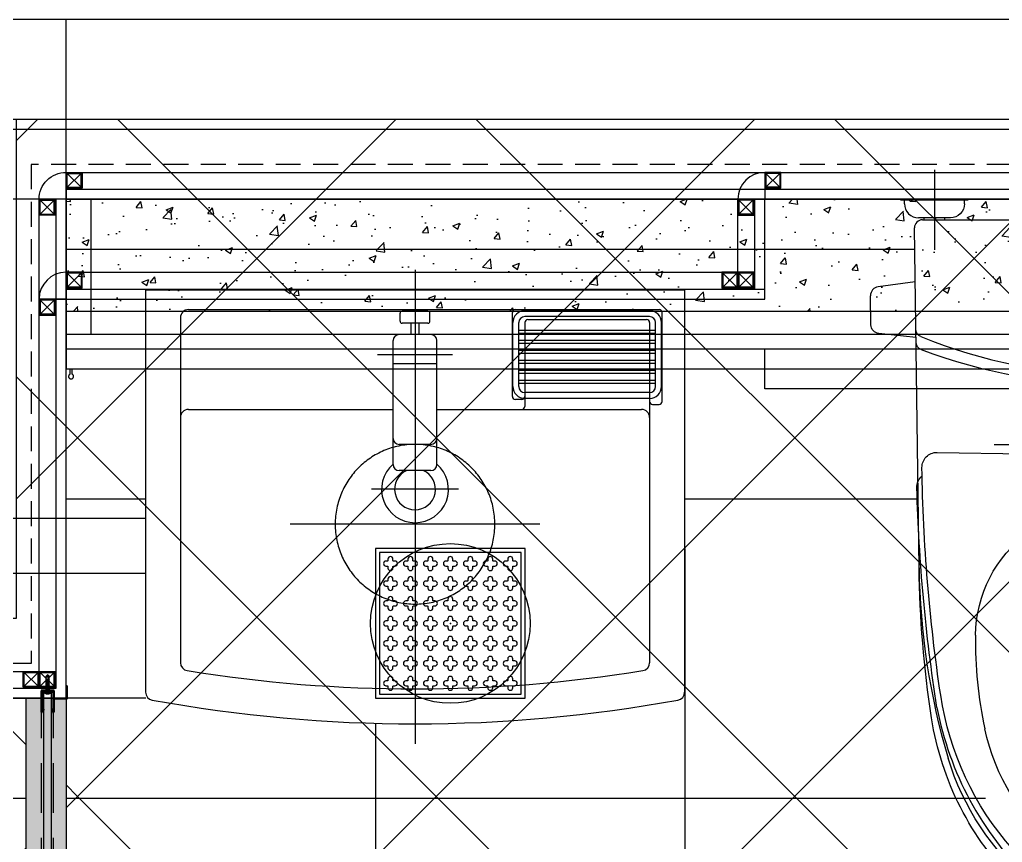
# Model space of a CAD drawing. Header units: millimetres. Extents: x 840000 to 1054178, y 0 to 59400.
# Drawn here: x 861556 to 862540, y 22746 to 23571 of the extents above; entities that cross this region are included whole.
import ezdxf
from ezdxf.lldxf.tags import DXFTag
from ezdxf.xclip import XClip

# ---------------------------------------------------------------- set-up
doc = ezdxf.new("R2010")
doc.units = ezdxf.units.MM
doc.header["$LTSCALE"] = 100
doc.header["$XCLIPFRAME"] = 0
for name, pattern in [('X - 단위세대 확장형$0$CEN', [62, 60, -1, 0, -1]), ('X - 단위세대 확장형$0$DASHED', [0.75, 0.5, -0.25]), ('X - 단위세대 확장형$0$HID', [1.5, 1, -0.5]), ('X - 단위세대 확장형$0$X-55$0$CEN', [65, 60, -2, 1, -2]), ('X - 단위세대 확장형$0$X-55$0$HIDDEN', [0.375, 0.25, -0.125]), ('X - 단위세대 확장형$0$X-55$0$HIDDEN2', [4.7625, 3.175, -1.5875])]:
    doc.linetypes.add(name, pattern=pattern)
for name, color, linetype in [('SYM', 7, 'Continuous'), ('X - 단위세대 확장형$0$0 TILE LINE & HATCH', 8, 'Continuous'), ('X - 단위세대 확장형$0$A-CEN', 1, 'X - 단위세대 확장형$0$CEN'), ('X - 단위세대 확장형$0$A-Drain', 8, 'Continuous'), ('X - 단위세대 확장형$0$A-ETC', 7, 'Continuous'), ('X - 단위세대 확장형$0$A-FIN', 8, 'Continuous'), ('X - 단위세대 확장형$0$A-HAT', 253, 'Continuous'), ('X - 단위세대 확장형$0$A-TILE', 253, 'Continuous'), ('X - 단위세대 확장형$0$A-WALB', 3, 'Continuous'), ('X - 단위세대 확장형$0$AA-FFXM-SANI', 4, 'Continuous'), ('X - 단위세대 확장형$0$AA-SSXM-STRS', 4, 'Continuous'), ('X - 단위세대 확장형$0$AA-WAXM-CONC', 2, 'Continuous'), ('X - 단위세대 확장형$0$AA-XXXX-CNTL', 1, 'X - 단위세대 확장형$0$CEN'), ('X - 단위세대 확장형$0$iP-FUR-BATH', 124, 'Continuous'), ('X - 단위세대 확장형$0$S-ELE', 4, 'Continuous'), ('X - 단위세대 확장형$0$S-HAT', 19, 'Continuous'), ('X - 단위세대 확장형$0$TOIL', 4, 'Continuous'), ('X - 단위세대 확장형$0$UBR WALL', 4, 'Continuous'), ('X - 단위세대 확장형$0$UBR-TILE LINE & HATCH', 252, 'Continuous'), ('X - 단위세대 확장형$0$UBR내부자재', 6, 'Continuous'), ('X - 단위세대 확장형$0$win', 4, 'Continuous'), ('X - 단위세대 확장형$0$X-55$0$AA-FFXM-SANI', 4, 'Continuous'), ('X - 단위세대 확장형$0$X-55$0$AA-XXXX-PAT2', 1, 'Continuous'), ('X - 단위세대 확장형$0$도기&수전', 6, 'Continuous')]:
    doc.layers.add(name, color=color, linetype=linetype)
doc.layers.add('X - 단위세대 확장형$0$A-MC', color=171, linetype='Continuous', plot=False)
tags = doc.linetypes.add('X - 단위세대 확장형$0$X-55$0$DASHDOT', pattern=[70, 31, -13, 13, -13]).pattern_tags.tags
tags[10:11] = [DXFTag(74, 4), DXFTag(75, 0), DXFTag(340, '0'), DXFTag(46, 0.0), DXFTag(50, 0.0), DXFTag(44, 0.0), DXFTag(45, 0.0)]
tags[8:9] = [DXFTag(74, 4), DXFTag(75, 0), DXFTag(340, '0'), DXFTag(46, 0.0), DXFTag(50, 0.0), DXFTag(44, 0.0), DXFTag(45, 0.0)]
tags[6:7] = [DXFTag(74, 4), DXFTag(75, 0), DXFTag(340, '0'), DXFTag(46, 0.0), DXFTag(50, 0.0), DXFTag(44, 0.0), DXFTag(45, 0.0)]
tags[4:5] = [DXFTag(74, 4), DXFTag(75, 0), DXFTag(340, '0'), DXFTag(46, 0.0), DXFTag(50, 0.0), DXFTag(44, 0.0), DXFTag(45, 0.0)]

# ---------------------------------------------------------------- blocks, each defined once
blk = doc.blocks.new('X - 단위세대 확장형$0$A$C49536B45')
at = {"layer": 'X - 단위세대 확장형$0$A-Drain', "color": 252, "linetype": 'X - 단위세대 확장형$0$X-55$0$HIDDEN2', "ltscale": 10}
for p, q in [((0, 125), (0, -125)), ((-125, 0), (125, 0))]:
    blk.add_line(p, q, dxfattribs=at)
blk.add_circle((0, 0), 80, dxfattribs=at)
blk = doc.blocks.new('X - 단위세대 확장형$0$X-55$0$L-206D')
at = {"layer": 'X - 단위세대 확장형$0$TOIL', "color": 1, "linetype": 'X - 단위세대 확장형$0$X-55$0$DASHDOT'}
for p, q in [((5314.36, 17755.99), (5314.36, 17280.99)), ((5276.86, 17670.99), (5351.86, 17670.99)), ((5357.86, 17535.99), (5270.86, 17535.99))]:
    blk.add_line(p, q, dxfattribs=at)
at = {"layer": 'X - 단위세대 확장형$0$TOIL', "linetype": 'Continuous'}
for p, q in [((5044.36, 17735.99), (5044.36, 17332.65)), ((5044.36, 17735.99), (5584.36, 17735.99)), ((5584.36, 17735.99), (5584.36, 17332.65)), ((5087.36, 17715.99), (5558.86, 17715.99)), ((5327.36, 17714.42), (5301.36, 17714.42)), ((5411.86, 17628.99), (5411.86, 17712.99)), ((5549.36, 17714.99), (5424.36, 17714.99)), ((5561.86, 17623.99), (5561.86, 17712.99)), ((5079.36, 17707.99), (5079.36, 17607.99)), ((5327.36, 17702.42), (5301.36, 17702.42)), ((5310.36, 17690.99), (5310.36, 17702.42)), ((5318.36, 17690.99), (5318.36, 17702.42)), ((5412.36, 17638.99), (5412.36, 17702.99)), ((5418.36, 17638.99), (5418.36, 17702.99)), ((5549.36, 17708.99), (5424.36, 17708.99)), ((5424.36, 17702.99), (5424.36, 17618.99)), ((5427.36, 17705.99), (5546.36, 17705.99)), ((5549.36, 17702.99), (5549.36, 17607.99)), ((5555.36, 17638.99), (5555.36, 17702.99)), ((5561.36, 17638.99), (5561.36, 17702.99)), ((5292.36, 17586.99), (5292.36, 17684.99)), ((5330.36, 17690.99), (5298.36, 17690.99)), ((5336.36, 17586.99), (5336.36, 17684.99)), ((5336.36, 17661.8), (5292.36, 17661.8)), ((5549.36, 17632.99), (5424.36, 17632.99)), ((5421.36, 17625.99), (5414.86, 17625.99)), ((5549.36, 17626.99), (5424.36, 17626.99)), ((5087.36, 17615.99), (5292.36, 17615.99)), ((5336.36, 17615.99), (5541.36, 17615.99)), ((5552.36, 17620.99), (5558.86, 17620.99)), ((5079.36, 17607.99), (5079.36, 17362.16)), ((5549.36, 17607.99), (5549.36, 17362.16)), ((5292.36, 17560.75), (5292.36, 17586.99)), ((5336.36, 17560.75), (5336.36, 17586.99)), ((5330.36, 17580.99), (5298.36, 17580.99)), ((5330.36, 17554.75), (5298.36, 17554.75))]:
    blk.add_line(p, q, dxfattribs=at)
at = {"layer": 'X - 단위세대 확장형$0$TOIL', "color": 130, "linetype": 'Continuous'}
for p, q in [((5555.36, 17694.99), (5418.36, 17694.99)), ((5555.36, 17691.99), (5418.36, 17691.99)), ((5555.36, 17684.99), (5418.36, 17684.99)), ((5555.36, 17681.99), (5418.36, 17681.99)), ((5555.36, 17674.99), (5418.36, 17674.99)), ((5555.36, 17671.99), (5418.36, 17671.99)), ((5555.36, 17664.99), (5418.36, 17664.99)), ((5555.36, 17661.99), (5418.36, 17661.99)), ((5555.36, 17654.99), (5418.36, 17654.99)), ((5555.36, 17651.99), (5418.36, 17651.99)), ((5555.36, 17644.99), (5418.36, 17644.99)), ((5555.36, 17641.99), (5418.36, 17641.99))]:
    blk.add_line(p, q, dxfattribs=at)
at = {"layer": 'X - 단위세대 확장형$0$TOIL', "linetype": 'Continuous'}
for centre, radius, start, end in [((5087.36, 17707.99), 8, 90, 180), ((5301.36, 17712.42), 2, 90, 180), ((5327.36, 17712.42), 2, 0, 90), ((5414.86, 17712.99), 3, 90, 180), ((5424.36, 17702.99), 12, 90, 180), ((5549.36, 17702.99), 12, 0, 90), ((5558.86, 17712.99), 3, 0, 90), ((5301.36, 17704.42), 2, 180, 270), ((5327.36, 17704.42), 2, 270, 0), ((5424.36, 17702.99), 6, 90, 180), ((5427.36, 17702.99), 3, 90, 179.99796), ((5546.36, 17702.99), 3, 0, 90), ((5549.36, 17702.99), 6, 0, 90), ((5298.36, 17684.99), 6, 90, 180), ((5330.36, 17684.99), 6, 0, 90), ((5424.36, 17638.99), 12, 180, 270), ((5424.36, 17638.99), 6, 180, 270), ((5549.36, 17638.99), 6, 270, 0), ((5549.36, 17638.99), 12, 270, 0), ((5414.86, 17628.99), 3, 180.00204, 270), ((5421.36, 17628.99), 3, 270, 0), ((5552.36, 17623.99), 3, 180, 270), ((5558.86, 17623.99), 3, 270, 0), ((5087.36, 17607.99), 8, 90, 180), ((5421.36, 17618.99), 3, 270, 0), ((5541.36, 17607.99), 8, 0, 90), ((5298.36, 17586.99), 6, 180, 270), ((5330.36, 17586.99), 6, 270, 0), ((5314.36, 17535.99), 33.5, 131.04986, 48.95001), ((5298.36, 17560.75), 6, 180, 270), ((5314.36, 17535.99), 20.5, 113.78962, 66.21038), ((5330.36, 17560.75), 6, 270, 0), ((5087.36, 17362.16), 8, 180, 260.85002), ((5541.36, 17362.16), 8, 279.14998, 0), ((5314.36, 18771.49), 1435.5, 260.85002, 279.14998), ((5052.36, 17332.65), 8, 180, 259.68002), ((5576.36, 17332.65), 8, 280.31998, 0), ((5314.36, 18771.49), 1470.5, 259.68002, 280.31998)]:
    blk.add_arc(centre, radius, start, end, dxfattribs=at)
for points in [[(5299.36, 17704.42), (5299.36, 17708.42), (5299.36, 17712.42)], [(5329.36, 17704.42), (5329.36, 17708.42), (5329.36, 17712.42)]]:
    blk.add_open_spline(points, degree=2, dxfattribs=at)
at = {"xscale": -1}
blk.add_blockref('X - 단위세대 확장형$0$A$C49536B45', (5314.36, 17500.99), dxfattribs=at)
blk = doc.blocks.new('X - 단위세대 확장형$0$X-55$0$계림_C-482-T')
at = {"layer": 'X - 단위세대 확장형$0$TOIL', "linetype": 'Continuous'}
for p, q in [((368.56, 195.47), (28.11, 200)), ((20, -192), (20, 192)), ((253, 177.27), (255, 47)), ((228, 85), (228, 55)), ((228, 85), (254.42, 85)), ((228, 55), (254.88, 55)), ((253, 47), (255, 47)), ((253, 47), (253, 0)), ((253, -47), (253, 0)), ((253, -47), (255, -47)), ((253, -177.27), (255, -47)), ((228, -55), (228, -85)), ((228, -55), (254.88, -55)), ((228, -85), (254.42, -85)), ((0, -214.04), (0, -146.3)), ((4, -150), (0, -150)), ((0, -210), (0, -150)), ((18, -164), (18, -196)), ((20, -169.75), (18, -169.75)), ((20, -190.25), (18, -190.25)), ((368.56, -195.47), (28.11, -200)), ((82, -199.28), (87.03, -236.31)), ((138, -198.54), (133.96, -235.69)), ((4, -210), (0, -210)), ((125.13, -243.71), (96.07, -244.1))]:
    blk.add_line(p, q, dxfattribs=at)
at = {"layer": 'X - 단위세대 확장형$0$TOIL', "color": 1, "linetype": 'X - 단위세대 확장형$0$X-55$0$CEN'}
for p, q in [((245, -120.21), (245, 119.79)), ((207, 69.79), (283, 69.79)), ((0, 0), (755, 0)), ((207, -70.21), (283, -70.21)), ((-30, -180), (50, -180))]:
    blk.add_line(p, q, dxfattribs=at)
at = {"layer": 'X - 단위세대 확장형$0$TOIL', "color": 8, "flags": 128}
for points in [[(368.56, 195.47, -0.069276), (559.39, 166.32)], [(508.57, 177.53, -0.153281), (680.3, 85.23)], [(559.39, 166.32, -0.146734), (684.9, 83.19)], [(436.08, 138.93, -0.057005), (529.93, 129.56)], [(529.93, 129.56, -0.167296), (651.85, 55.67)], [(684.9, 83.19, -0.175371), (715, 0)], [(651.85, 55.67, -0.175371), (672, 0)], [(356.88, 36.11, -0.340717), (364.82, 43.7)], [(364.82, 43.7, -0.070312), (429.15, 41.51)], [(354.14, 0, -0.037774), (356.88, 36.11)], [(354.14, 0, -0.037774), (356.88, 36.11)], [(442.44, 32.71, -0.145176), (452.15, 0)], [(442.44, 32.71, -0.145176), (452.15, 0)], [(715, 0, -0.195798), (680.3, -85.23)], [(442.44, -32.71, -0.207813), (429.15, -41.51)], [(651.85, -55.67, -0.167296), (529.93, -129.56)], [(436.08, -138.93, -0.233552), (333.57, -86.43)], [(684.9, -83.19, -0.146734), (559.39, -166.32)], [(508.57, -177.53, -0.032318), (288.39, -197.59)]]:
    blk.add_lwpolyline(points, format="xyb", dxfattribs=at)
at = {"layer": 'X - 단위세대 확장형$0$TOIL', "linetype": 'Continuous', "flags": 128}
for points in [[(650.42, 101.93, -0.089429), (690.03, 51.82)], [(684.54, 98.45, -0.197475), (725, 0)], [(703, 0, -0.12324), (690.03, -51.82)], [(684.54, -98.45, -0.160769), (519.17, -182.89)], [(650.42, -101.93, -0.144538), (496.45, -173.75)], [(4, -150, -0.414214), (18, -164)], [(496.45, -173.75, -0.033715), (268.22, -192.5)], [(268.22, -192.5, -0.418484), (253, -177.5)], [(519.17, -182.89, -0.034955), (368.56, -195.47)], [(150.07, -193.28, -0.309301), (142.68, -198.48)], [(288.39, -197.59, -0.225843), (276.61, -192.36)], [(133.96, -235.69, -0.379025), (125.13, -243.71)]]:
    blk.add_lwpolyline(points, format="xyb", dxfattribs=at)
at = {"layer": 'X - 단위세대 확장형$0$TOIL', "flags": 128}
blk.add_lwpolyline([(137.03, -193.67, -0.301225), (129.73, -198.65)], format="xyb", dxfattribs=at)
at = {"layer": 'X - 단위세대 확장형$0$TOIL', "linetype": 'Continuous'}
for centre in [(245, 69.79), (245, -70.21)]:
    blk.add_circle(centre, 8, dxfattribs=at)
for centre, radius, start, end in [((28, 192), 8, 90, 180), ((142.57, 190.48), 8, 20.49094, 89.23853), ((288, 182.59), 15, 88.49639, 139.40169), ((-367.13, 0), 552.13, 339.50906, 20.49094), ((268, 177.5), 15, 89.16589, 180), ((243.47, -1507.32), 1700, 81.44192, 89.16589), ((354.24, -884.46), 1080.01, 81.21587, 89.29853), ((473.94, -109.84), 296.21, 44.68293, 81.21587), ((451.81, -122.91), 300, 48.54405, 81.44192), ((593, 0), 110, 0, 28.10288), ((585, 0), 140, 315.31707, 0.00001), ((531.25, 32.97), 180, 311.45595, 331.89712), ((4, -196), 14, 270, 360), ((28, -192), 8, 180, 270.76147), ((95.95, -235.1), 9, 187.72826, 270.76)]:
    blk.add_arc(centre, radius, start, end, dxfattribs=at)
at = {"layer": 'X - 단위세대 확장형$0$TOIL'}
for centre, radius, start, end in [((129.62, 190.65), 8, 22.18415, 89.23853), ((-337.92, 0), 512.92, 337.81585, 22.18415)]:
    blk.add_arc(centre, radius, start, end, dxfattribs=at)
at = {"layer": 'X - 단위세대 확장형$0$TOIL', "color": 8}
for centre, radius, start, end in [((243.47, -1513.82), 1712, 81.09213, 88.49639), ((437.96, 8.94), 130, 90.82746, 143.41099), ((450, 0), 145, 143.41099, 216.58901), ((593, 0), 122, 0, 44.31307), ((425.68, 21.81), 20, 33.04089, 79.9998), ((587, -0.96), 128, 342.63263, 18.04235), ((392.15, 0), 60, 326.95911, 0.00005), ((585, 0), 87, 320.21254, 0.00001), ((585, 0), 130, 320.21254, 0.00001), ((594.14, 0), 240, 180, 188.65296), ((365.77, -34.75), 9, 188.65296, 263.91242), ((389.21, 185), 230, 263.91242, 280.0002), ((447.42, 142.13), 325.45, 280.82872, 315.68693), ((442.07, 276.03), 415, 269.17254, 282.22291), ((359.26, 504.46), 700, 270.76179, 286.61306)]:
    blk.add_arc(centre, radius, start, end, dxfattribs=at)
blk = doc.blocks.new('X - 단위세대 확장형$0$A$Cd366ae6c')
blk.add_wipeout([(0, -1000), (-40, -1000), (-40, 0), (0, 0)]).dxf.layer = 'X - 단위세대 확장형$0$X-55$0$AA-FFXM-SANI'
at = {"layer": 'X - 단위세대 확장형$0$X-55$0$AA-FFXM-SANI', "elevation": 0}
blk.add_lwpolyline([(0, -1000), (0, 0), (-40, 0), (-40, -1000)], close=True, dxfattribs=at)
blk.add_wipeout([(0, 0), (0, -1000), (-40, -1000), (-40, 0)]).dxf.layer = 'X - 단위세대 확장형$0$X-55$0$AA-FFXM-SANI'
at = {"layer": 'X - 단위세대 확장형$0$X-55$0$AA-XXXX-PAT2'}
h = blk.add_hatch(dxfattribs=at)
h.set_pattern_fill('AR-CONC', color=256, scale=5, angle=90)
h.set_pattern_definition([(140, (-1315404.747, -154302.327), (3.13760675, 35.8630091), [3.75, -41.25]), (85, (-1315404.747, -154302.327), (-37.6096067, -6.9375667), [3, -33]), (190.4514445, (-1315404.485, -154299.34), (-34.47199955, 28.9254423), [3.1870096, -35.0571056]), (136.1842, (-1315414.747, -154302.327), (8.275964, 53.3620665), [5.625, -61.875]), (186.6356355, (-1315414.057, -154297.88), (-48.70593, 46.7330973), [4.780517, -52.585688]), (81.184164, (-1315414.747, -154302.327), (-48.70593, 46.7330973), [4.5, -49.5]), (111, (-1315412.247, -154297.327), (20.13094453, 29.8453526), [3.75, -41.25]), (56, (-1315412.247, -154297.327), (-36.2575023, 12.1657666), [3, -33]), (161.4514447, (-1315410.57, -154294.84), (-16.1265576, 42.0111188), [3.1870095, -35.0571056]), (127.5, (-1315404.747, -154302.327), (-16.64469269, 0.60799277), [0, -32.6, 0, -33.5, 0, -33.125]), (97.5, (-1315404.747, -154302.327), (-19.7205856, 13.15347687), [0, -19.1, 0, -31.85, 0, -12.625]), (57.5, (-1315404.747, -154313.477), (1.12774359, 26.69112181), [0, -12.5, 0, -39, 0, -51.75]), (47.5, (-1315404.747, -154318.477), (-5.0052491, 29.15930847), [0, -16.25, 0, -25.9, 0, -36.75])])
h.paths.add_polyline_path([(-40, -1000), (0, -1000), (0, 0), (-40, 0)])
at = {"layer": 'X - 단위세대 확장형$0$X-55$0$AA-FFXM-SANI'}
blk.add_lwpolyline([(0, 0), (0, -1000), (-40, -1000), (-40, 0)], close=True, dxfattribs=at)
blk = doc.blocks.new('X - 단위세대 확장형$0$A$C7C4C7ED1')
at = {"layer": 'X - 단위세대 확장형$0$도기&수전'}
for p, q in [((0, 21), (0, 0)), ((13, 21), (0, 21)), ((1, 20), (12, 20)), ((1, 0), (1, 20)), ((12, 20), (12, 0)), ((13, 0), (13, 21)), ((0, 0), (1, 0)), ((12, 0), (13, 0))]:
    blk.add_line(p, q, dxfattribs=at)
blk = doc.blocks.new('X - 단위세대 확장형$0$M4-19 직결비스')
at = {"color": 7}
for p, q in [((-0.5, 2.15), (-0.5, 2.57)), ((0.5, 2.15), (-0.5, 2.15)), ((0.5, 2.57), (0.5, 2.15)), ((-1.5, -1), (-1.5, -2.27)), ((-1.5, -2.68), (-1.5, -3.77)), ((-1.5, -4.18), (-1.5, -5.27)), ((-1.5, -5.68), (-1.5, -6.77)), ((-1.5, -7.18), (-1.5, -8.27)), ((-1.5, -8.68), (-1.5, -9.77)), ((1.5, -1), (1.5, -1.02)), ((1.5, -1), (1.5, -1.52)), ((1.5, -1.93), (1.5, -3.02)), ((1.5, -3.43), (1.5, -4.52)), ((1.5, -4.93), (1.5, -6.02)), ((1.5, -6.43), (1.5, -7.52)), ((1.5, -7.93), (1.5, -9.02)), ((1.5, -9.43), (1.5, -10.52)), ((-1.5, -10.18), (-1.5, -11.27)), ((-1.5, -11.68), (-1.5, -15.2)), ((-1.5, -15.2), (0, -16.4)), ((0, -16.4), (-0.02, -14.21)), ((0, -16.4), (1.5, -15.2)), ((0, -16.4), (1.5, -15.2)), ((1.5, -10.93), (1.5, -15.2))]:
    blk.add_line(p, q, dxfattribs=at)
blk.add_lwpolyline([(-4.45, 0.85), (-4.45, 0.3, 0.414214), (-4.15, 0), (4.15, 0, 0.414214), (4.45, 0.3), (4.45, 0.85, 0.414214), (4.15, 1.15), (-4.15, 1.15, 0.414214)], format="xyb", close=True, dxfattribs=at)
for points in [[(-1.5, -2.27), (-1.99, -2.6), (-1.5, -2.68), (1.5, -1.93), (1.99, -1.6), (1.5, -1.52)], [(-1.5, -3.77), (-1.99, -4.1), (-1.5, -4.18), (1.5, -3.43), (1.99, -3.1), (1.5, -3.02)], [(-1.5, -5.27), (-1.99, -5.6), (-1.5, -5.68), (1.5, -4.93), (1.99, -4.6), (1.5, -4.52)], [(-1.5, -6.77), (-1.99, -7.1), (-1.5, -7.18), (1.5, -6.43), (1.99, -6.1), (1.5, -6.02)], [(-1.5, -8.27), (-1.99, -8.6), (-1.5, -8.68), (1.5, -7.93), (1.99, -7.6), (1.5, -7.52)], [(-1.5, -9.77), (-1.99, -10.1), (-1.5, -10.18), (1.5, -9.43), (1.99, -9.1), (1.5, -9.02)]]:
    blk.add_lwpolyline(points, close=True, dxfattribs=at)
blk.add_lwpolyline([(0.27, -11.24), (-1.5, -11.68), (-1.99, -11.6), (-1.5, -11.27), (1.5, -10.52), (1.99, -10.6), (1.5, -10.93), (0.89, -11.08)], dxfattribs=at)
for centre, radius, start, end in [((0, -2.11), 4.71, 96.09227, 136.19364), ((-2.5, -1), 1, 0, 90), ((0, -2.11), 4.71, 43.80636, 83.90773), ((2.5, -1), 1, 90, 180), ((0.13, -16.03), 1.82, 94.44938, 152.98614), ((-0.21, -16.16), 1.96, 29.33849, 84.34938)]:
    blk.add_arc(centre, radius, start, end, dxfattribs=at)
blk.add_point((0, 2.6), dxfattribs=at)
blk = doc.blocks.new('X - 단위세대 확장형$0$A$Ca42bb6a1')
at = {"layer": 'X - 단위세대 확장형$0$win', "ltscale": 0.3}
blk.add_hatch(color=6, dxfattribs=at).paths.add_polyline_path([(14, 13), (21, 13, -0.414214), (22, 12), (22, 1, -0.414214), (21, 0), (0, 0), (0, 1), (20.5, 1, 0.414214), (21, 1.5), (21, 11.5, 0.414214), (20.5, 12), (0, 12), (0, 13), (13, 13), (13, 25.5, -0.414214), (13.5, 26), (26.25, 26, -0.414214), (27, 25.25), (27, 25), (14, 25)])
h = blk.add_hatch(color=6, dxfattribs=at)
h.paths.add_polyline_path([(3, 3), (3, 1), (0, 1)])
h.paths.add_polyline_path([(3, 12), (3, 10), (0, 12)])
at = {"layer": 'X - 단위세대 확장형$0$win', "color": 6, "ltscale": 0.3}
for p, q in [((13, 25.5), (13, 13)), ((26.25, 26), (13.5, 26)), ((14, 25), (14, 13)), ((27, 25), (14, 25)), ((27, 25.25), (27, 25)), ((13, 13), (0, 13)), ((0, 13), (0, 12)), ((0, 12), (20.5, 12)), ((3, 12), (0, 12)), ((3, 10), (0, 12)), ((3, 12), (3, 10)), ((21, 13), (14, 13)), ((21, 11.5), (21, 1.5)), ((22, 1), (22, 12)), ((3, 3), (0, 1)), ((20.5, 1), (0, 1)), ((0, 1), (0, 0)), ((3, 1), (0, 1)), ((0, 0), (21, 0)), ((3, 1), (3, 3))]:
    blk.add_line(p, q, dxfattribs=at)
for centre, radius, start, end in [((13.5, 25.5), 0.5, 90, 180), ((26.25, 25.25), 0.75, 0, 90), ((20.5, 11.5), 0.5, 0, 90), ((21, 12), 1, 0, 90), ((20.5, 1.5), 0.5, 270, 0), ((21, 1), 1, 270, 0)]:
    blk.add_arc(centre, radius, start, end, dxfattribs=at)
at = {"layer": 'X - 단위세대 확장형$0$win', "color": 6, "ltscale": 0.3, "xscale": -1, "rotation": 90}
blk.add_blockref('X - 단위세대 확장형$0$M4-19 직결비스', (21, 6.5), dxfattribs=at)
blk = doc.blocks.new('X - 단위세대 확장형$0$A$Ca3b281ae')
at = {"layer": 'X - 단위세대 확장형$0$AA-FFXM-SANI', "color": 8, "linetype": 'X - 단위세대 확장형$0$DASHED'}
for p, q in [((603.15, 76.55), (603.15, 1024.4)), ((615.15, 76.55), (615.15, 1024.4))]:
    blk.add_line(p, q, dxfattribs=at)
at = {"layer": 'X - 단위세대 확장형$0$AA-FFXM-SANI', "color": 6}
blk.add_lwpolyline([(605.15, 1023.4), (605.15, 704.33), (613.15, 704.33), (613.15, 1023.4)], close=True, dxfattribs=at)
for centre, start, end in [((603.41, 1001.67), 355.08407, 82.15128), ((614.89, 1001.67), 97.84872, 184.91593)]:
    blk.add_arc(centre, 1.74, start, end, dxfattribs=at)
blk.add_blockref('X - 단위세대 확장형$0$A$C7C4C7ED1', (602.65, 1003.4), dxfattribs=at)
at = {"layer": 'X - 단위세대 확장형$0$win', "xscale": -1, "rotation": 270}
blk.add_blockref('X - 단위세대 확장형$0$A$Ca42bb6a1', (602.65, 1002.4), dxfattribs=at)
blk = doc.blocks.new('X - 단위세대 확장형$0$A$C378b6eb6')
at = {"layer": 'X - 단위세대 확장형$0$iP-FUR-BATH'}
h = blk.add_hatch(dxfattribs=at)
h.set_pattern_fill('AR-CONC', color=8, scale=10, angle=0.01072)
h.set_pattern_definition([(50.010725, (-34497.993, -144445.336), (71.727192, -6.261787), [7.5, -82.5]), (355.010725, (-34497.99, -144445.336), (-13.889213, 75.216615), [6, -66]), (100.46217, (-34492.016, -144445.86), (57.83798, 68.954827), [6.37402, -70.11421]), (46.194925, (-34498, -144425.34), (106.72723, -16.53195), [11.25, -123.75]), (96.64636, (-34489.1, -144426.71), (93.44796, 97.429354), [9.561034, -105.17138]), (351.19489, (-34498, -144425.34), (93.44796, 97.42935), [9, -99]), (21.010725, (-34487.996, -144430.334), (59.69824, -40.250715), [7.5, -82.5]), (326.010725, (-34487.996, -144430.334), (24.31796, 72.519558), [6, -66]), (71.46217, (-34483.02, -144433.69), (84.0162, 32.268842), [6.37402, -70.11421]), (37.510725, (-34497.993, -144445.336), (1.2097543, 33.2896124), [0, -65.2, 0, -67, 0, -66.25]), (7.510725, (-34497.993, -144445.336), (26.2995706, 39.446095), [0, -38.2, 0, -63.7, 0, -25.25]), (327.510725, (-34520.293, -144445.34), (53.382665, -2.245495), [0, -25, 0, -78, 0, -103.5]), (317.510725, (-34530.293, -144445.34), (58.316742, 10.021414), [0, -32.5, 0, -51.8, 0, -73.5])])
h.paths.add_polyline_path([(0, 0), (0, 112), (1400, 112), (1400, 0)])
at = {"layer": 'X - 단위세대 확장형$0$UBR WALL', "elevation": 0}
blk.add_lwpolyline([(0, 112), (0, 0), (1400, 0), (1400, 112)], close=True, dxfattribs=at)
blk = doc.blocks.new('X - 단위세대 확장형$0$A$Cb56649e7')
at = {"layer": 'X - 단위세대 확장형$0$0 TILE LINE & HATCH'}
for p, q in [((742, 142), (728, 142)), ((715, 115), (701, 115)), ((42, 42), (28, 42)), ((699, 42), (685, 42)), ((715, 42), (701, 42)), ((15, 15), (1, 15))]:
    blk.add_line(p, q, dxfattribs=at)
for points in [[(727, 143), (727, 116), (700, 116)], [(742, 128), (728, 128), (742, 142), (742, 128), (728, 142), (728, 128)], [(700, 43), (700, 116)], [(715, 101), (701, 101), (715, 115), (715, 101), (701, 115), (701, 101)], [(717, 26), (717, 116)], [(717, 116), (727, 116)], [(727, 16), (727, 116)], [(27, 43), (27, 16), (0, 16)], [(27, 43), (713.5, 43)], [(42, 28), (28, 28), (42, 42), (42, 28), (28, 42), (28, 28)], [(699, 28), (685, 28), (699, 42), (699, 28), (685, 42), (685, 28)], [(715, 28), (701, 28), (715, 42), (715, 28), (701, 42), (701, 28)], [(27, 26), (727, 26)], [(15, 1), (1, 1), (15, 15), (15, 1), (1, 15), (1, 1)], [(17, 16), (27, 16)], [(27, 16), (727, 16)]]:
    blk.add_lwpolyline(points, dxfattribs=at)
for points in [[(727, 143), (727, 127), (743, 127), (743, 143)], [(700, 116), (700, 100), (716, 100), (716, 116)], [(27, 43), (27, 27), (43, 27), (43, 43)], [(684, 43), (684, 27), (700, 27), (700, 43)], [(700, 43), (700, 27), (716, 27), (716, 43)], [(0, 16), (0, 0), (16, 0), (16, 16)]]:
    blk.add_lwpolyline(points, close=True, dxfattribs=at)
for centre in [(727, 116), (27, 16)]:
    blk.add_arc(centre, 27, 90, 180, dxfattribs=at)
blk = doc.blocks.new('X - 단위세대 확장형$0$A$C9b0ea518')
at = {"layer": 'X - 단위세대 확장형$0$UBR내부자재', "color": 8, "linetype": 'X - 단위세대 확장형$0$HID', "ltscale": 10}
for points in [[(0, 50), (1400, 50), (1400, 200), (0, 200), (0, 50)], [(25, 65), (25, 200)], [(0, 65), (0, 30), (1400, 30), (1400, 10), (700, 10), (700, 50)], [(0, 65), (1400, 65)], [(4, 24.79), (4, 30)], [(6, 24.79), (6, 30)]]:
    blk.add_lwpolyline(points, dxfattribs=at)
blk.add_arc((5, 22.5), 2.5, 113.57818, 66.42182, dxfattribs=at)
blk = doc.blocks.new('X - 단위세대 확장형$0$A$C5FC655F0')
at = {"layer": 'X - 단위세대 확장형$0$A-Drain', "color": 9}
blk.add_lwpolyline([(1210, 1200), (1210, 1050), (1360, 1050), (1360, 1200)], close=True, dxfattribs=at)
at = {"layer": 'X - 단위세대 확장형$0$A-Drain', "color": 252}
blk.add_lwpolyline([(1214, 1196), (1214, 1054), (1356, 1054), (1356, 1196)], close=True, dxfattribs=at)
for points in [[(1222.5, 1189.5), (1222.5, 1188, -0.414214), (1222, 1187.5), (1220.5, 1187.5, 1), (1220.5, 1182.5), (1222, 1182.5, -0.414214), (1222.5, 1182), (1222.5, 1180.5, 1), (1227.5, 1180.5), (1227.5, 1182, -0.414214), (1228, 1182.5), (1229.5, 1182.5, 1), (1229.5, 1187.5), (1228, 1187.5, -0.414214), (1227.5, 1188), (1227.5, 1189.5, 1)], [(1242.5, 1189.5), (1242.5, 1188, -0.414214), (1242, 1187.5), (1240.5, 1187.5, 1), (1240.5, 1182.5), (1242, 1182.5, -0.414214), (1242.5, 1182), (1242.5, 1180.5, 1), (1247.5, 1180.5), (1247.5, 1182, -0.414214), (1248, 1182.5), (1249.5, 1182.5, 1), (1249.5, 1187.5), (1248, 1187.5, -0.414214), (1247.5, 1188), (1247.5, 1189.5, 1)], [(1262.5, 1189.5), (1262.5, 1188, -0.414214), (1262, 1187.5), (1260.5, 1187.5, 1), (1260.5, 1182.5), (1262, 1182.5, -0.414214), (1262.5, 1182), (1262.5, 1180.5, 1), (1267.5, 1180.5), (1267.5, 1182, -0.414214), (1268, 1182.5), (1269.5, 1182.5, 1), (1269.5, 1187.5), (1268, 1187.5, -0.414214), (1267.5, 1188), (1267.5, 1189.5, 1)], [(1282.5, 1189.5), (1282.5, 1188, -0.414214), (1282, 1187.5), (1280.5, 1187.5, 1), (1280.5, 1182.5), (1282, 1182.5, -0.414214), (1282.5, 1182), (1282.5, 1180.5, 1), (1287.5, 1180.5), (1287.5, 1182, -0.414214), (1288, 1182.5), (1289.5, 1182.5, 1), (1289.5, 1187.5), (1288, 1187.5, -0.414214), (1287.5, 1188), (1287.5, 1189.5, 1)], [(1302.5, 1189.5), (1302.5, 1188, -0.414214), (1302, 1187.5), (1300.5, 1187.5, 1), (1300.5, 1182.5), (1302, 1182.5, -0.414214), (1302.5, 1182), (1302.5, 1180.5, 1), (1307.5, 1180.5), (1307.5, 1182, -0.414214), (1308, 1182.5), (1309.5, 1182.5, 1), (1309.5, 1187.5), (1308, 1187.5, -0.414214), (1307.5, 1188), (1307.5, 1189.5, 1)], [(1322.5, 1189.5), (1322.5, 1188, -0.414214), (1322, 1187.5), (1320.5, 1187.5, 1), (1320.5, 1182.5), (1322, 1182.5, -0.414214), (1322.5, 1182), (1322.5, 1180.5, 1), (1327.5, 1180.5), (1327.5, 1182, -0.414214), (1328, 1182.5), (1329.5, 1182.5, 1), (1329.5, 1187.5), (1328, 1187.5, -0.414214), (1327.5, 1188), (1327.5, 1189.5, 1)], [(1342.5, 1189.5), (1342.5, 1188, -0.414214), (1342, 1187.5), (1340.5, 1187.5, 1), (1340.5, 1182.5), (1342, 1182.5, -0.414214), (1342.5, 1182), (1342.5, 1180.5, 1), (1347.5, 1180.5), (1347.5, 1182, -0.414214), (1348, 1182.5), (1349.5, 1182.5, 1), (1349.5, 1187.5), (1348, 1187.5, -0.414214), (1347.5, 1188), (1347.5, 1189.5, 1)], [(1222.5, 1169.5), (1222.5, 1168, -0.414214), (1222, 1167.5), (1220.5, 1167.5, 1), (1220.5, 1162.5), (1222, 1162.5, -0.414214), (1222.5, 1162), (1222.5, 1160.5, 1), (1227.5, 1160.5), (1227.5, 1162, -0.414214), (1228, 1162.5), (1229.5, 1162.5, 1), (1229.5, 1167.5), (1228, 1167.5, -0.414214), (1227.5, 1168), (1227.5, 1169.5, 1)], [(1242.5, 1169.5), (1242.5, 1168, -0.414214), (1242, 1167.5), (1240.5, 1167.5, 1), (1240.5, 1162.5), (1242, 1162.5, -0.414214), (1242.5, 1162), (1242.5, 1160.5, 1), (1247.5, 1160.5), (1247.5, 1162, -0.414214), (1248, 1162.5), (1249.5, 1162.5, 1), (1249.5, 1167.5), (1248, 1167.5, -0.414214), (1247.5, 1168), (1247.5, 1169.5, 1)], [(1262.5, 1169.5), (1262.5, 1168, -0.414214), (1262, 1167.5), (1260.5, 1167.5, 1), (1260.5, 1162.5), (1262, 1162.5, -0.414214), (1262.5, 1162), (1262.5, 1160.5, 1), (1267.5, 1160.5), (1267.5, 1162, -0.414214), (1268, 1162.5), (1269.5, 1162.5, 1), (1269.5, 1167.5), (1268, 1167.5, -0.414214), (1267.5, 1168), (1267.5, 1169.5, 1)], [(1282.5, 1169.5), (1282.5, 1168, -0.414214), (1282, 1167.5), (1280.5, 1167.5, 1), (1280.5, 1162.5), (1282, 1162.5, -0.414214), (1282.5, 1162), (1282.5, 1160.5, 1), (1287.5, 1160.5), (1287.5, 1162, -0.414214), (1288, 1162.5), (1289.5, 1162.5, 1), (1289.5, 1167.5), (1288, 1167.5, -0.414214), (1287.5, 1168), (1287.5, 1169.5, 1)], [(1302.5, 1169.5), (1302.5, 1168, -0.414214), (1302, 1167.5), (1300.5, 1167.5, 1), (1300.5, 1162.5), (1302, 1162.5, -0.414214), (1302.5, 1162), (1302.5, 1160.5, 1), (1307.5, 1160.5), (1307.5, 1162, -0.414214), (1308, 1162.5), (1309.5, 1162.5, 1), (1309.5, 1167.5), (1308, 1167.5, -0.414214), (1307.5, 1168), (1307.5, 1169.5, 1)], [(1322.5, 1169.5), (1322.5, 1168, -0.414214), (1322, 1167.5), (1320.5, 1167.5, 1), (1320.5, 1162.5), (1322, 1162.5, -0.414214), (1322.5, 1162), (1322.5, 1160.5, 1), (1327.5, 1160.5), (1327.5, 1162, -0.414214), (1328, 1162.5), (1329.5, 1162.5, 1), (1329.5, 1167.5), (1328, 1167.5, -0.414214), (1327.5, 1168), (1327.5, 1169.5, 1)], [(1342.5, 1169.5), (1342.5, 1168, -0.414214), (1342, 1167.5), (1340.5, 1167.5, 1), (1340.5, 1162.5), (1342, 1162.5, -0.414214), (1342.5, 1162), (1342.5, 1160.5, 1), (1347.5, 1160.5), (1347.5, 1162, -0.414214), (1348, 1162.5), (1349.5, 1162.5, 1), (1349.5, 1167.5), (1348, 1167.5, -0.414214), (1347.5, 1168), (1347.5, 1169.5, 1)], [(1222.5, 1149.5), (1222.5, 1148, -0.414214), (1222, 1147.5), (1220.5, 1147.5, 1), (1220.5, 1142.5), (1222, 1142.5, -0.414214), (1222.5, 1142), (1222.5, 1140.5, 1), (1227.5, 1140.5), (1227.5, 1142, -0.414214), (1228, 1142.5), (1229.5, 1142.5, 1), (1229.5, 1147.5), (1228, 1147.5, -0.414214), (1227.5, 1148), (1227.5, 1149.5, 1)], [(1242.5, 1149.5), (1242.5, 1148, -0.414214), (1242, 1147.5), (1240.5, 1147.5, 1), (1240.5, 1142.5), (1242, 1142.5, -0.414214), (1242.5, 1142), (1242.5, 1140.5, 1), (1247.5, 1140.5), (1247.5, 1142, -0.414214), (1248, 1142.5), (1249.5, 1142.5, 1), (1249.5, 1147.5), (1248, 1147.5, -0.414214), (1247.5, 1148), (1247.5, 1149.5, 1)], [(1262.5, 1149.5), (1262.5, 1148, -0.414214), (1262, 1147.5), (1260.5, 1147.5, 1), (1260.5, 1142.5), (1262, 1142.5, -0.414214), (1262.5, 1142), (1262.5, 1140.5, 1), (1267.5, 1140.5), (1267.5, 1142, -0.414214), (1268, 1142.5), (1269.5, 1142.5, 1), (1269.5, 1147.5), (1268, 1147.5, -0.414214), (1267.5, 1148), (1267.5, 1149.5, 1)], [(1282.5, 1149.5), (1282.5, 1148, -0.414214), (1282, 1147.5), (1280.5, 1147.5, 1), (1280.5, 1142.5), (1282, 1142.5, -0.414214), (1282.5, 1142), (1282.5, 1140.5, 1), (1287.5, 1140.5), (1287.5, 1142, -0.414214), (1288, 1142.5), (1289.5, 1142.5, 1), (1289.5, 1147.5), (1288, 1147.5, -0.414214), (1287.5, 1148), (1287.5, 1149.5, 1)], [(1302.5, 1149.5), (1302.5, 1148, -0.414214), (1302, 1147.5), (1300.5, 1147.5, 1), (1300.5, 1142.5), (1302, 1142.5, -0.414214), (1302.5, 1142), (1302.5, 1140.5, 1), (1307.5, 1140.5), (1307.5, 1142, -0.414214), (1308, 1142.5), (1309.5, 1142.5, 1), (1309.5, 1147.5), (1308, 1147.5, -0.414214), (1307.5, 1148), (1307.5, 1149.5, 1)], [(1322.5, 1149.5), (1322.5, 1148, -0.414214), (1322, 1147.5), (1320.5, 1147.5, 1), (1320.5, 1142.5), (1322, 1142.5, -0.414214), (1322.5, 1142), (1322.5, 1140.5, 1), (1327.5, 1140.5), (1327.5, 1142, -0.414214), (1328, 1142.5), (1329.5, 1142.5, 1), (1329.5, 1147.5), (1328, 1147.5, -0.414214), (1327.5, 1148), (1327.5, 1149.5, 1)], [(1342.5, 1149.5), (1342.5, 1148, -0.414214), (1342, 1147.5), (1340.5, 1147.5, 1), (1340.5, 1142.5), (1342, 1142.5, -0.414214), (1342.5, 1142), (1342.5, 1140.5, 1), (1347.5, 1140.5), (1347.5, 1142, -0.414214), (1348, 1142.5), (1349.5, 1142.5, 1), (1349.5, 1147.5), (1348, 1147.5, -0.414214), (1347.5, 1148), (1347.5, 1149.5, 1)], [(1222.5, 1129.5), (1222.5, 1128, -0.414214), (1222, 1127.5), (1220.5, 1127.5, 1), (1220.5, 1122.5), (1222, 1122.5, -0.414214), (1222.5, 1122), (1222.5, 1120.5, 1), (1227.5, 1120.5), (1227.5, 1122, -0.414214), (1228, 1122.5), (1229.5, 1122.5, 1), (1229.5, 1127.5), (1228, 1127.5, -0.414214), (1227.5, 1128), (1227.5, 1129.5, 1)], [(1242.5, 1129.5), (1242.5, 1128, -0.414214), (1242, 1127.5), (1240.5, 1127.5, 1), (1240.5, 1122.5), (1242, 1122.5, -0.414214), (1242.5, 1122), (1242.5, 1120.5, 1), (1247.5, 1120.5), (1247.5, 1122, -0.414214), (1248, 1122.5), (1249.5, 1122.5, 1), (1249.5, 1127.5), (1248, 1127.5, -0.414214), (1247.5, 1128), (1247.5, 1129.5, 1)], [(1262.5, 1129.5), (1262.5, 1128, -0.414214), (1262, 1127.5), (1260.5, 1127.5, 1), (1260.5, 1122.5), (1262, 1122.5, -0.414214), (1262.5, 1122), (1262.5, 1120.5, 1), (1267.5, 1120.5), (1267.5, 1122, -0.414214), (1268, 1122.5), (1269.5, 1122.5, 1), (1269.5, 1127.5), (1268, 1127.5, -0.414214), (1267.5, 1128), (1267.5, 1129.5, 1)], [(1282.5, 1129.5), (1282.5, 1128, -0.414214), (1282, 1127.5), (1280.5, 1127.5, 1), (1280.5, 1122.5), (1282, 1122.5, -0.414214), (1282.5, 1122), (1282.5, 1120.5, 1), (1287.5, 1120.5), (1287.5, 1122, -0.414214), (1288, 1122.5), (1289.5, 1122.5, 1), (1289.5, 1127.5), (1288, 1127.5, -0.414214), (1287.5, 1128), (1287.5, 1129.5, 1)], [(1302.5, 1129.5), (1302.5, 1128, -0.414214), (1302, 1127.5), (1300.5, 1127.5, 1), (1300.5, 1122.5), (1302, 1122.5, -0.414214), (1302.5, 1122), (1302.5, 1120.5, 1), (1307.5, 1120.5), (1307.5, 1122, -0.414214), (1308, 1122.5), (1309.5, 1122.5, 1), (1309.5, 1127.5), (1308, 1127.5, -0.414214), (1307.5, 1128), (1307.5, 1129.5, 1)], [(1322.5, 1129.5), (1322.5, 1128, -0.414214), (1322, 1127.5), (1320.5, 1127.5, 1), (1320.5, 1122.5), (1322, 1122.5, -0.414214), (1322.5, 1122), (1322.5, 1120.5, 1), (1327.5, 1120.5), (1327.5, 1122, -0.414214), (1328, 1122.5), (1329.5, 1122.5, 1), (1329.5, 1127.5), (1328, 1127.5, -0.414214), (1327.5, 1128), (1327.5, 1129.5, 1)], [(1342.5, 1129.5), (1342.5, 1128, -0.414214), (1342, 1127.5), (1340.5, 1127.5, 1), (1340.5, 1122.5), (1342, 1122.5, -0.414214), (1342.5, 1122), (1342.5, 1120.5, 1), (1347.5, 1120.5), (1347.5, 1122, -0.414214), (1348, 1122.5), (1349.5, 1122.5, 1), (1349.5, 1127.5), (1348, 1127.5, -0.414214), (1347.5, 1128), (1347.5, 1129.5, 1)], [(1222.5, 1109.5), (1222.5, 1108, -0.414214), (1222, 1107.5), (1220.5, 1107.5, 1), (1220.5, 1102.5), (1222, 1102.5, -0.414214), (1222.5, 1102), (1222.5, 1100.5, 1), (1227.5, 1100.5), (1227.5, 1102, -0.414214), (1228, 1102.5), (1229.5, 1102.5, 1), (1229.5, 1107.5), (1228, 1107.5, -0.414214), (1227.5, 1108), (1227.5, 1109.5, 1)], [(1242.5, 1109.5), (1242.5, 1108, -0.414214), (1242, 1107.5), (1240.5, 1107.5, 1), (1240.5, 1102.5), (1242, 1102.5, -0.414214), (1242.5, 1102), (1242.5, 1100.5, 1), (1247.5, 1100.5), (1247.5, 1102, -0.414214), (1248, 1102.5), (1249.5, 1102.5, 1), (1249.5, 1107.5), (1248, 1107.5, -0.414214), (1247.5, 1108), (1247.5, 1109.5, 1)], [(1262.5, 1109.5), (1262.5, 1108, -0.414214), (1262, 1107.5), (1260.5, 1107.5, 1), (1260.5, 1102.5), (1262, 1102.5, -0.414214), (1262.5, 1102), (1262.5, 1100.5, 1), (1267.5, 1100.5), (1267.5, 1102, -0.414214), (1268, 1102.5), (1269.5, 1102.5, 1), (1269.5, 1107.5), (1268, 1107.5, -0.414214), (1267.5, 1108), (1267.5, 1109.5, 1)], [(1282.5, 1109.5), (1282.5, 1108, -0.414214), (1282, 1107.5), (1280.5, 1107.5, 1), (1280.5, 1102.5), (1282, 1102.5, -0.414214), (1282.5, 1102), (1282.5, 1100.5, 1), (1287.5, 1100.5), (1287.5, 1102, -0.414214), (1288, 1102.5), (1289.5, 1102.5, 1), (1289.5, 1107.5), (1288, 1107.5, -0.414214), (1287.5, 1108), (1287.5, 1109.5, 1)], [(1302.5, 1109.5), (1302.5, 1108, -0.414214), (1302, 1107.5), (1300.5, 1107.5, 1), (1300.5, 1102.5), (1302, 1102.5, -0.414214), (1302.5, 1102), (1302.5, 1100.5, 1), (1307.5, 1100.5), (1307.5, 1102, -0.414214), (1308, 1102.5), (1309.5, 1102.5, 1), (1309.5, 1107.5), (1308, 1107.5, -0.414214), (1307.5, 1108), (1307.5, 1109.5, 1)], [(1322.5, 1109.5), (1322.5, 1108, -0.414214), (1322, 1107.5), (1320.5, 1107.5, 1), (1320.5, 1102.5), (1322, 1102.5, -0.414214), (1322.5, 1102), (1322.5, 1100.5, 1), (1327.5, 1100.5), (1327.5, 1102, -0.414214), (1328, 1102.5), (1329.5, 1102.5, 1), (1329.5, 1107.5), (1328, 1107.5, -0.414214), (1327.5, 1108), (1327.5, 1109.5, 1)], [(1342.5, 1109.5), (1342.5, 1108, -0.414214), (1342, 1107.5), (1340.5, 1107.5, 1), (1340.5, 1102.5), (1342, 1102.5, -0.414214), (1342.5, 1102), (1342.5, 1100.5, 1), (1347.5, 1100.5), (1347.5, 1102, -0.414214), (1348, 1102.5), (1349.5, 1102.5, 1), (1349.5, 1107.5), (1348, 1107.5, -0.414214), (1347.5, 1108), (1347.5, 1109.5, 1)], [(1222.5, 1089.5), (1222.5, 1088, -0.414214), (1222, 1087.5), (1220.5, 1087.5, 1), (1220.5, 1082.5), (1222, 1082.5, -0.414214), (1222.5, 1082), (1222.5, 1080.5, 1), (1227.5, 1080.5), (1227.5, 1082, -0.414214), (1228, 1082.5), (1229.5, 1082.5, 1), (1229.5, 1087.5), (1228, 1087.5, -0.414214), (1227.5, 1088), (1227.5, 1089.5, 1)], [(1242.5, 1089.5), (1242.5, 1088, -0.414214), (1242, 1087.5), (1240.5, 1087.5, 1), (1240.5, 1082.5), (1242, 1082.5, -0.414214), (1242.5, 1082), (1242.5, 1080.5, 1), (1247.5, 1080.5), (1247.5, 1082, -0.414214), (1248, 1082.5), (1249.5, 1082.5, 1), (1249.5, 1087.5), (1248, 1087.5, -0.414214), (1247.5, 1088), (1247.5, 1089.5, 1)], [(1262.5, 1089.5), (1262.5, 1088, -0.414214), (1262, 1087.5), (1260.5, 1087.5, 1), (1260.5, 1082.5), (1262, 1082.5, -0.414214), (1262.5, 1082), (1262.5, 1080.5, 1), (1267.5, 1080.5), (1267.5, 1082, -0.414214), (1268, 1082.5), (1269.5, 1082.5, 1), (1269.5, 1087.5), (1268, 1087.5, -0.414214), (1267.5, 1088), (1267.5, 1089.5, 1)], [(1282.5, 1089.5), (1282.5, 1088, -0.414214), (1282, 1087.5), (1280.5, 1087.5, 1), (1280.5, 1082.5), (1282, 1082.5, -0.414214), (1282.5, 1082), (1282.5, 1080.5, 1), (1287.5, 1080.5), (1287.5, 1082, -0.414214), (1288, 1082.5), (1289.5, 1082.5, 1), (1289.5, 1087.5), (1288, 1087.5, -0.414214), (1287.5, 1088), (1287.5, 1089.5, 1)], [(1302.5, 1089.5), (1302.5, 1088, -0.414214), (1302, 1087.5), (1300.5, 1087.5, 1), (1300.5, 1082.5), (1302, 1082.5, -0.414214), (1302.5, 1082), (1302.5, 1080.5, 1), (1307.5, 1080.5), (1307.5, 1082, -0.414214), (1308, 1082.5), (1309.5, 1082.5, 1), (1309.5, 1087.5), (1308, 1087.5, -0.414214), (1307.5, 1088), (1307.5, 1089.5, 1)], [(1322.5, 1089.5), (1322.5, 1088, -0.414214), (1322, 1087.5), (1320.5, 1087.5, 1), (1320.5, 1082.5), (1322, 1082.5, -0.414214), (1322.5, 1082), (1322.5, 1080.5, 1), (1327.5, 1080.5), (1327.5, 1082, -0.414214), (1328, 1082.5), (1329.5, 1082.5, 1), (1329.5, 1087.5), (1328, 1087.5, -0.414214), (1327.5, 1088), (1327.5, 1089.5, 1)], [(1342.5, 1089.5), (1342.5, 1088, -0.414214), (1342, 1087.5), (1340.5, 1087.5, 1), (1340.5, 1082.5), (1342, 1082.5, -0.414214), (1342.5, 1082), (1342.5, 1080.5, 1), (1347.5, 1080.5), (1347.5, 1082, -0.414214), (1348, 1082.5), (1349.5, 1082.5, 1), (1349.5, 1087.5), (1348, 1087.5, -0.414214), (1347.5, 1088), (1347.5, 1089.5, 1)], [(1222.5, 1069.5), (1222.5, 1068, -0.414214), (1222, 1067.5), (1220.5, 1067.5, 1), (1220.5, 1062.5), (1222, 1062.5, -0.414214), (1222.5, 1062), (1222.5, 1060.5, 1), (1227.5, 1060.5), (1227.5, 1062, -0.414214), (1228, 1062.5), (1229.5, 1062.5, 1), (1229.5, 1067.5), (1228, 1067.5, -0.414214), (1227.5, 1068), (1227.5, 1069.5, 1)], [(1242.5, 1069.5), (1242.5, 1068, -0.414214), (1242, 1067.5), (1240.5, 1067.5, 1), (1240.5, 1062.5), (1242, 1062.5, -0.414214), (1242.5, 1062), (1242.5, 1060.5, 1), (1247.5, 1060.5), (1247.5, 1062, -0.414214), (1248, 1062.5), (1249.5, 1062.5, 1), (1249.5, 1067.5), (1248, 1067.5, -0.414214), (1247.5, 1068), (1247.5, 1069.5, 1)], [(1262.5, 1069.5), (1262.5, 1068, -0.414214), (1262, 1067.5), (1260.5, 1067.5, 1), (1260.5, 1062.5), (1262, 1062.5, -0.414214), (1262.5, 1062), (1262.5, 1060.5, 1), (1267.5, 1060.5), (1267.5, 1062, -0.414214), (1268, 1062.5), (1269.5, 1062.5, 1), (1269.5, 1067.5), (1268, 1067.5, -0.414214), (1267.5, 1068), (1267.5, 1069.5, 1)], [(1282.5, 1069.5), (1282.5, 1068, -0.414214), (1282, 1067.5), (1280.5, 1067.5, 1), (1280.5, 1062.5), (1282, 1062.5, -0.414214), (1282.5, 1062), (1282.5, 1060.5, 1), (1287.5, 1060.5), (1287.5, 1062, -0.414214), (1288, 1062.5), (1289.5, 1062.5, 1), (1289.5, 1067.5), (1288, 1067.5, -0.414214), (1287.5, 1068), (1287.5, 1069.5, 1)], [(1302.5, 1069.5), (1302.5, 1068, -0.414214), (1302, 1067.5), (1300.5, 1067.5, 1), (1300.5, 1062.5), (1302, 1062.5, -0.414214), (1302.5, 1062), (1302.5, 1060.5, 1), (1307.5, 1060.5), (1307.5, 1062, -0.414214), (1308, 1062.5), (1309.5, 1062.5, 1), (1309.5, 1067.5), (1308, 1067.5, -0.414214), (1307.5, 1068), (1307.5, 1069.5, 1)], [(1322.5, 1069.5), (1322.5, 1068, -0.414214), (1322, 1067.5), (1320.5, 1067.5, 1), (1320.5, 1062.5), (1322, 1062.5, -0.414214), (1322.5, 1062), (1322.5, 1060.5, 1), (1327.5, 1060.5), (1327.5, 1062, -0.414214), (1328, 1062.5), (1329.5, 1062.5, 1), (1329.5, 1067.5), (1328, 1067.5, -0.414214), (1327.5, 1068), (1327.5, 1069.5, 1)], [(1342.5, 1069.5), (1342.5, 1068, -0.414214), (1342, 1067.5), (1340.5, 1067.5, 1), (1340.5, 1062.5), (1342, 1062.5, -0.414214), (1342.5, 1062), (1342.5, 1060.5, 1), (1347.5, 1060.5), (1347.5, 1062, -0.414214), (1348, 1062.5), (1349.5, 1062.5, 1), (1349.5, 1067.5), (1348, 1067.5, -0.414214), (1347.5, 1068), (1347.5, 1069.5, 1)]]:
    blk.add_lwpolyline(points, format="xyb", close=True, dxfattribs=at)
at = {"layer": 'X - 단위세대 확장형$0$A-Drain', "color": 8}
blk.add_circle((1285, 1125), 80, dxfattribs=at)
at = {"layer": 'X - 단위세대 확장형$0$A-Drain', "color": 252}
blk.add_point((1285, 1125), dxfattribs=at)
at = {"layer": 'X - 단위세대 확장형$0$A-ETC', "color": 8, "linetype": 'Continuous'}
for p, q in [((901, 1562), (901, 1576)), ((874, 1535), (874, 1549)), ((858, 1062), (858, 1076)), ((874, 1062), (874, 1076))]:
    blk.add_line(p, q, dxfattribs=at)
blk.add_lwpolyline([(873, 1550, -0.414214), (900, 1577), (900, 1550)], format="xyb", close=True, dxfattribs=at)
for points in [[(900, 1577), (2300, 1577)], [(915, 1562), (915, 1576), (901, 1562), (915, 1562), (901, 1576), (915, 1576)], [(900, 1560), (2300, 1560)], [(873, 1060), (873, 1550)], [(888, 1535), (888, 1549), (874, 1535), (888, 1535), (874, 1549), (888, 1549)], [(890, 1060), (890, 1550)], [(16, 1077), (890, 1077)], [(872, 1062), (872, 1076), (858, 1062), (872, 1062), (858, 1076), (872, 1076)], [(888, 1062), (888, 1076), (874, 1062), (888, 1062), (874, 1076), (888, 1076)], [(0, 1060), (890, 1060)]]:
    blk.add_lwpolyline(points, dxfattribs=at)
for points in [[(900, 1577), (916, 1577), (916, 1561), (900, 1561)], [(873, 1550), (889, 1550), (889, 1534), (873, 1534)], [(857, 1077), (873, 1077), (873, 1061), (857, 1061)], [(873, 1077), (889, 1077), (889, 1061), (873, 1061)]]:
    blk.add_lwpolyline(points, close=True, dxfattribs=at)
at = {"layer": 'X - 단위세대 확장형$0$A-FIN'}
for p, q in [((900, 1050), (900, 1550)), ((900, 1550), (2300, 1550)), ((0, 1050), (900, 1050))]:
    blk.add_line(p, q, dxfattribs=at)
at = {"layer": 'X - 단위세대 확장형$0$A-TILE'}
for p, q in [((900, 1500), (1750.05, 1500)), ((900, 1250), (979.59, 1250)), ((1519.59, 1250), (1752.74, 1250)), ((1520, 1200), (1520, 50)), ((1210, 1024.97), (1210, 50)), ((502.86, 950), (1820.99, 950))]:
    blk.add_line(p, q, dxfattribs=at)
at = {"color": 8, "rotation": 270}
blk.add_blockref('X - 단위세대 확장형$0$X-55$0$계림_C-482-T', (1950, 1549.44), dxfattribs=at)
blk.add_blockref('X - 단위세대 확장형$0$X-55$0$L-206D', (-4064.76, -16276.56))
at = {"layer": 'X - 단위세대 확장형$0$A-WALB'}
blk.add_blockref('X - 단위세대 확장형$0$A$Cd366ae6c', (900, 1050), dxfattribs=at)
at = {"layer": 'X - 단위세대 확장형$0$A-ETC', "color": 8, "linetype": 'X - 단위세대 확장형$0$X-55$0$HIDDEN'}
blk.add_lwpolyline([(865, 1085), (-35, 1085), (-35, 15), (2335, 15), (2335, 1585), (865, 1585)], close=True, dxfattribs=at)
at = {"layer": 'X - 단위세대 확장형$0$A-TILE'}
blk.add_line((900, 1050), (900, 50), dxfattribs=at)
blk.add_blockref('X - 단위세대 확장형$0$A$Ca3b281ae', (272.35, 33.6))
blk.add_blockref('X - 단위세대 확장형$0$A$C378b6eb6', (900, 1438))
for name, p in [('X - 단위세대 확장형$0$A$Cb56649e7', (873, 1434)), ('X - 단위세대 확장형$0$A$C9b0ea518', (900, 1350))]:
    blk.add_blockref(name, p)
blk = doc.blocks.new('X - 단위세대 확장형$0$A$Ce5ea5ee9')
at = {"layer": 'X - 단위세대 확장형$0$A-CEN'}
blk.add_line((927.57, -3139.26), (-481.92, -3139.26), dxfattribs=at)
at = {"layer": 'X - 단위세대 확장형$0$A-MC'}
for p, q in [((847.67, -3404.26), (847.67, -2584.26)), ((2845.04, -2684.26), (693.67, -2684.26)), ((6707.67, -2694.26), (-352.33, -2694.26)), ((2741.8, -2764.26), (641.81, -2764.26)), ((927.57, -3084.26), (-481.92, -3084.26)), ((927.57, -3264.26), (-481.92, -3264.26))]:
    blk.add_line(p, q, dxfattribs=at)
at = {"layer": 'X - 단위세대 확장형$0$AA-WAXM-CONC'}
blk.add_line((2297.67, -2684.26), (-1532.33, -2684.26), dxfattribs=at)
at = {"layer": 'X - 단위세대 확장형$0$AA-XXXX-CNTL'}
blk.add_line((6707.67, -2584.26), (-1954.85, -2584.26), dxfattribs=at)
at = {"layer": 'X - 단위세대 확장형$0$A-HAT'}
blk.add_blockref('X - 단위세대 확장형$0$A$C5FC655F0', (-52.33, -4314.26), dxfattribs=at)
blk = doc.blocks.new('X - 단위세대 확장형$0$A$C1DF1446A')
at = {"layer": 'X - 단위세대 확장형$0$S-HAT'}
h = blk.add_hatch(dxfattribs=at)
h.set_pattern_fill('ANSI37', color=256, scale=80)
h.set_pattern_definition([(45, (-184047.6, -56593.1), (-179.60512, 179.60512), []), (135, (-184047.6, -56593.1), (-179.60512, -179.60512), [])])
h.paths.add_polyline_path([(2330, -17230), (3830, -17230), (3830, -18910), (1290, -18910), (1290, -17730), (2330, -17730)])
at = {"layer": 'X - 단위세대 확장형$0$S-ELE', "elevation": 0}
blk.add_lwpolyline([(1290, -17730), (1290, -18910), (3830, -18910), (3830, -17230), (2330, -17230), (2330, -17730)], close=True, dxfattribs=at)
blk = doc.blocks.new('X - 단위세대 확장형', base_point=(-475.36, -286.73))
at = {"layer": 'X - 단위세대 확장형$0$AA-SSXM-STRS'}
blk.add_blockref('X - 단위세대 확장형$0$A$C1DF1446A', (38471.98, 56593.11), dxfattribs=at)
blk.add_blockref('X - 단위세대 확장형$0$A$Ce5ea5ee9', (40004.31, 42047.37))

msp = doc.modelspace()

# ---------------------------------------------------------------- block references
at = {"layer": 'SYM'}
ref = msp.add_blockref('X - 단위세대 확장형', (820274.72, -16179.14), dxfattribs=at)
XClip(ref).set_block_clipping_path([(27286.2339647645, 22495.2025850526), (88213.6007378809, 68689.6277392105)])

doc.saveas('drawing.dxf')
